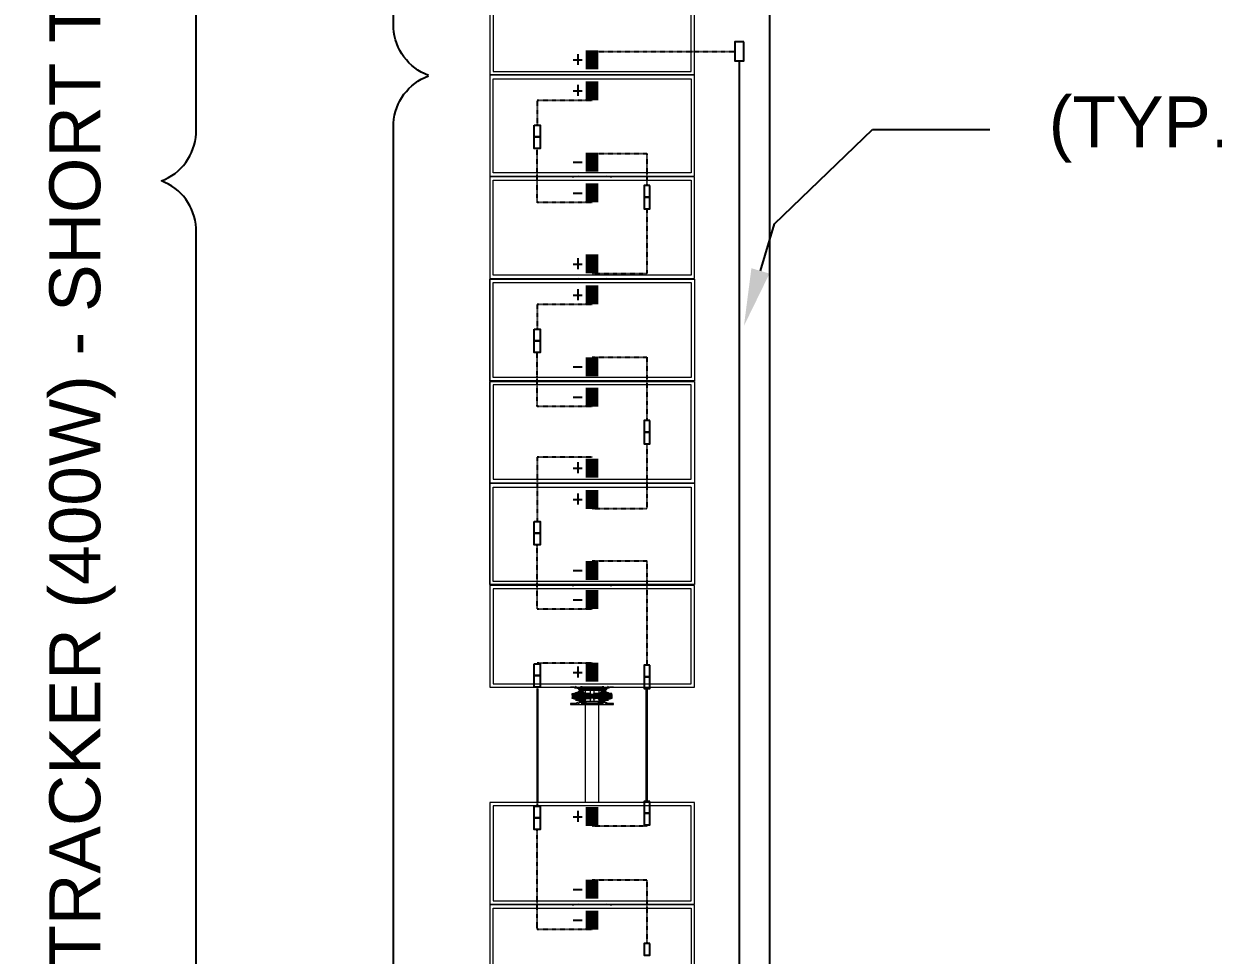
# Model space of a CAD drawing. Header units: feet. Extents: x -13743 to 68376, y -48 to 67763.
# Drawn here: x 8045.1 to 8511.8, y 64828.8 to 65194.3 of the extents above; entities that cross this region are included whole.
import ezdxf
from ezdxf import colors
from ezdxf.entities.mleader import LeaderData, LeaderLine
from ezdxf.lldxf.tags import DXFTag
from ezdxf.math import Vec2, Vec3

# ---------------------------------------------------------------- set-up
doc = ezdxf.new("R2010")
doc.units = ezdxf.units.FT
doc.header["$MEASUREMENT"] = 0
doc.linetypes.add('HIDDEN', pattern=[0.375, 0.25, -0.125])
for name, color, linetype in [('E-DC HARNESS-NEG', 170, 'DC HARNESS CABLE'), ('E-DC HARNESS-POS', 10, 'DC HARNESS CABLE'), ('E-HARN-COMP', 8, 'Continuous'), ('E-TRNK-CABL-NEG', 6, 'HIDDEN'), ('E-TRUNK-CABLE-POS', 6, 'HIDDEN'), ('G-ANNO-TEXT', 1, 'Continuous'), ('Polarity-Text', 7, 'Continuous')]:
    doc.layers.add(name, color=color, linetype=linetype)
doc.styles.add('NEI-A', font='arial.ttf')
doc.styles.get("Standard").update_dxf_attribs({"font": 'arial.ttf'})
tags = doc.linetypes.add('DC HARNESS CABLE', pattern='A,0.5,-0.2,["DH",Standard,S=0.1,R=0,X=-0.1,Y=-0.05],-0.2', length=0.9).pattern_tags.tags
tags[6] = DXFTag(74, 10)

# ---------------------------------------------------------------- blocks, each defined once
blk = doc.blocks.new('A$Ccdbb2b2c')
at = {"lineweight": 5}
for points in [[(6.0398, 0.4133), (7.8947, 0.4133)], [(8.128, 0.4133), (9.5696, 0.4133)], [(6.6581, 0.2517), (6.6597, 0.2517)], [(6.6581, 0.25), (6.6597, 0.25)], [(6.6581, 0.235), (6.6581, 0.2467), (6.6581, 0.2433)], [(6.8631, 0.2517), (6.8647, 0.2517)], [(6.8631, 0.25), (6.8647, 0.25)], [(6.8631, 0.235), (6.8647, 0.2467), (6.8647, 0.2433)], [(7.0697, 0.2517), (7.0714, 0.2517)], [(7.0697, 0.25), (7.0714, 0.25)], [(7.0697, 0.235), (7.0714, 0.2467), (7.0714, 0.2433)], [(7.2764, 0.2517), (7.278, 0.2517)], [(7.2764, 0.25), (7.278, 0.25)], [(7.2764, 0.2467), (7.2764, 0.2433)], [(7.278, 0.2467), (7.2764, 0.235)], [(7.483, 0.2517), (7.4847, 0.2517)], [(7.483, 0.25), (7.4847, 0.25)], [(7.483, 0.235), (7.483, 0.2467), (7.483, 0.2433)], [(7.688, 0.2517), (7.6897, 0.2517)], [(7.688, 0.25), (7.6897, 0.25)], [(7.688, 0.235), (7.6897, 0.2467), (7.6897, 0.2433)], [(7.8947, 0.24), (7.8963, 0.24), (7.8947, 0.24), (7.8947, 0.2417), (7.8963, 0.2417), (7.8947, 0.2433), (7.8947, 0.25)], [(7.8947, 0.2433), (7.8947, 0.2433)], [(7.9063, 0.2417), (7.908, 0.2417), (7.908, 0.2333), (7.9063, 0.2333), (7.9063, 0.24), (7.9047, 0.235), (7.9047, 0.225), (7.9063, 0.2233), (7.9047, 0.225), (7.9063, 0.225), (7.908, 0.2233), (7.908, 0.225)], [(7.9113, 0.2417), (7.9113, 0.245), (7.9097, 0.245), (7.9097, 0.2467), (7.908, 0.2467), (7.908, 0.245), (7.908, 0.2433), (7.9097, 0.2433), (7.9113, 0.2433), (7.913, 0.2433), (7.9147, 0.2433), (7.9163, 0.2433), (7.918, 0.245), (7.918, 0.2467), (7.9163, 0.2467)], [(7.908, 0.2417), (7.9097, 0.2417), (7.9097, 0.2433), (7.908, 0.245), (7.908, 0.2433), (7.908, 0.235), (7.908, 0.2433)], [(7.913, 0.24), (7.913, 0.2433), (7.9113, 0.2433), (7.913, 0.2433), (7.9113, 0.245), (7.913, 0.245), (7.9113, 0.245), (7.9097, 0.2467), (7.9113, 0.2467), (7.9097, 0.2467), (7.9113, 0.2467), (7.9163, 0.2467), (7.9163, 0.245), (7.9147, 0.245), (7.9163, 0.245), (7.9147, 0.245), (7.9147, 0.2433), (7.9163, 0.2433), (7.9163, 0.2417)], [(7.9097, 0.2467), (7.9097, 0.2467)], [(7.9097, 0.2467), (7.9097, 0.245)], [(7.9097, 0.2433), (7.9113, 0.2433)], [(7.9113, 0.24), (7.913, 0.24), (7.913, 0.2217), (7.9113, 0.2217), (7.9113, 0.2417), (7.9097, 0.2417), (7.9097, 0.2217)], [(7.9163, 0.2217), (7.9163, 0.2417), (7.9147, 0.2417), (7.9147, 0.2217), (7.913, 0.2217), (7.913, 0.1917), (7.9113, 0.1917), (7.9113, 0.1717), (7.9097, 0.1717), (7.9097, 0.1917)], [(7.913, 0.2417), (7.9147, 0.2417), (7.9147, 0.245), (7.9163, 0.245), (7.918, 0.2467), (7.9163, 0.2467), (7.9163, 0.245)], [(7.918, 0.2433), (7.9163, 0.2433), (7.918, 0.2433), (7.918, 0.235), (7.918, 0.2433), (7.9163, 0.2433), (7.9147, 0.2433)], [(7.9163, 0.2467), (7.9163, 0.2467)], [(7.9213, 0.235), (7.9213, 0.225), (7.9213, 0.235), (7.9213, 0.24), (7.9213, 0.2333), (7.918, 0.2333), (7.918, 0.2417), (7.9197, 0.2417), (7.918, 0.2417)], [(7.928, 0.2383), (7.9297, 0.24), (7.928, 0.24), (7.928, 0.2433), (7.928, 0.25), (7.9297, 0.25), (7.9297, 0.1633), (7.928, 0.1633), (7.928, 0.17), (7.928, 0.1733), (7.9297, 0.1733), (7.928, 0.175)], [(8.333, 0.2517), (8.3347, 0.2517)], [(8.333, 0.25), (8.3347, 0.25)], [(8.333, 0.235), (8.3347, 0.2467), (8.3347, 0.2433)], [(6.6581, 0.2283), (6.6597, 0.2283)], [(6.6581, 0.2217), (6.6597, 0.2217)], [(6.6581, 0.22), (6.6597, 0.22)], [(6.6581, 0.2183), (6.6597, 0.2183)], [(6.6581, 0.2167), (6.6597, 0.2167)], [(6.8631, 0.2283), (6.8647, 0.2283)], [(6.8647, 0.2217), (6.8631, 0.2217)], [(6.8631, 0.22), (6.8647, 0.22)], [(6.8631, 0.2183), (6.8647, 0.2183)], [(6.8647, 0.2167), (6.8631, 0.2167)], [(7.0697, 0.2283), (7.0714, 0.2283)], [(7.0714, 0.2217), (7.0697, 0.2217)], [(7.0697, 0.22), (7.0714, 0.22)], [(7.0697, 0.2183), (7.0714, 0.2183)], [(7.0714, 0.2167), (7.0697, 0.2167)], [(7.2764, 0.2283), (7.278, 0.2283)], [(7.278, 0.2217), (7.2764, 0.2217)], [(7.2764, 0.22), (7.278, 0.22)], [(7.2764, 0.2183), (7.278, 0.2183)], [(7.278, 0.2167), (7.2764, 0.2167)], [(7.483, 0.2283), (7.4847, 0.2283)], [(7.483, 0.2217), (7.4847, 0.2217)], [(7.483, 0.22), (7.4847, 0.22)], [(7.483, 0.2183), (7.4847, 0.2183)], [(7.483, 0.2167), (7.4847, 0.2167)], [(7.688, 0.2283), (7.6897, 0.2283)], [(7.6897, 0.2217), (7.688, 0.2217)], [(7.688, 0.22), (7.6897, 0.22)], [(7.688, 0.2183), (7.6897, 0.2183)], [(7.6897, 0.2167), (7.688, 0.2167)], [(7.9013, 0.1917), (7.8997, 0.1917), (7.898, 0.1917), (7.8963, 0.1917), (7.8963, 0.1933), (7.898, 0.1933), (7.898, 0.195), (7.8997, 0.1933), (7.8997, 0.22), (7.898, 0.22), (7.8963, 0.22), (7.8963, 0.2217), (7.898, 0.2217), (7.8997, 0.2217), (7.8997, 0.225), (7.9013, 0.225), (7.9013, 0.2283), (7.8997, 0.2283), (7.8997, 0.225), (7.8947, 0.225), (7.8947, 0.2283), (7.8963, 0.225), (7.8963, 0.2233), (7.8947, 0.2233), (7.8947, 0.19), (7.8963, 0.19), (7.8947, 0.19), (7.8947, 0.2233), (7.8963, 0.2233), (7.8963, 0.225), (7.8997, 0.225), (7.8997, 0.2283), (7.898, 0.2283), (7.8997, 0.2283), (7.8997, 0.23), (7.8963, 0.24), (7.8947, 0.2383), (7.898, 0.2283), (7.8997, 0.2283), (7.8997, 0.23), (7.8963, 0.24), (7.8947, 0.2383), (7.893, 0.24)], [(7.893, 0.23), (7.893, 0.23)], [(7.893, 0.2283), (7.893, 0.2283)], [(7.8947, 0.24), (7.8947, 0.24)], [(7.8947, 0.24), (7.8947, 0.24)], [(7.8947, 0.24), (7.8947, 0.24)], [(7.8947, 0.2383), (7.898, 0.2283), (7.8947, 0.2283)], [(7.8947, 0.2317), (7.8947, 0.23)], [(7.8947, 0.2283), (7.8947, 0.23)], [(7.8947, 0.225), (7.8947, 0.2233), (7.8947, 0.19), (7.8963, 0.19), (7.8963, 0.1917), (7.8963, 0.19), (7.898, 0.19), (7.8997, 0.19), (7.8997, 0.1917), (7.898, 0.1917), (7.898, 0.19), (7.8997, 0.1917), (7.8997, 0.1933)], [(7.8947, 0.2233), (7.8947, 0.225), (7.8947, 0.2233), (7.8963, 0.2233), (7.8963, 0.2217), (7.8963, 0.2233), (7.898, 0.2233), (7.8997, 0.2233), (7.8997, 0.2217), (7.8997, 0.225)], [(7.8997, 0.22), (7.8997, 0.2217), (7.9013, 0.2217), (7.8997, 0.2217), (7.898, 0.2217), (7.898, 0.2233), (7.8997, 0.2217), (7.8997, 0.22), (7.8997, 0.1933), (7.8997, 0.1917), (7.898, 0.19), (7.898, 0.1917), (7.8963, 0.1917), (7.8963, 0.1933), (7.898, 0.1933), (7.898, 0.195), (7.8997, 0.1933), (7.8997, 0.22), (7.898, 0.22), (7.8963, 0.22), (7.8947, 0.22), (7.8963, 0.22), (7.898, 0.22), (7.898, 0.2183), (7.8997, 0.22), (7.8997, 0.2217), (7.898, 0.2217), (7.8997, 0.2217), (7.898, 0.2217), (7.8997, 0.2217), (7.898, 0.2217), (7.8997, 0.2217), (7.898, 0.2217), (7.8997, 0.2217), (7.898, 0.2233), (7.898, 0.2217), (7.8963, 0.2217), (7.8963, 0.22), (7.8963, 0.1933), (7.8947, 0.1933), (7.8963, 0.1933), (7.8963, 0.1917), (7.8963, 0.19), (7.8963, 0.1883), (7.8947, 0.1883), (7.8947, 0.185), (7.8963, 0.1883), (7.8997, 0.1883), (7.8997, 0.185), (7.898, 0.185), (7.8997, 0.185), (7.8997, 0.1883), (7.8963, 0.1883), (7.8963, 0.19), (7.8963, 0.1917)], [(7.8963, 0.2367), (7.8963, 0.24), (7.898, 0.24)], [(7.8963, 0.2383), (7.8963, 0.2367), (7.8963, 0.2383), (7.898, 0.2383)], [(7.9047, 0.225), (7.9047, 0.2267), (7.8997, 0.2283), (7.898, 0.2283), (7.8997, 0.2283), (7.9013, 0.2283), (7.9013, 0.225), (7.8997, 0.225), (7.9013, 0.225), (7.8997, 0.225), (7.9013, 0.225), (7.9013, 0.1883), (7.8997, 0.1883), (7.8997, 0.1917), (7.8997, 0.1933), (7.898, 0.1933), (7.8963, 0.1933), (7.8963, 0.22), (7.898, 0.22), (7.898, 0.2183), (7.8997, 0.22), (7.8997, 0.2217), (7.8997, 0.2233), (7.898, 0.2233), (7.8963, 0.2233), (7.8963, 0.2217), (7.8963, 0.22), (7.8963, 0.2217), (7.8963, 0.2233)], [(7.8963, 0.2233), (7.8963, 0.2233)], [(7.8963, 0.2233), (7.8963, 0.2233)], [(7.8963, 0.2233), (7.8963, 0.2233)], [(7.8963, 0.2217), (7.8963, 0.2217)], [(7.8963, 0.2217), (7.8963, 0.2217)], [(7.8963, 0.2217), (7.8963, 0.2217)], [(7.8963, 0.22), (7.8963, 0.22)], [(7.8963, 0.22), (7.8963, 0.22)], [(7.8963, 0.22), (7.8963, 0.22)], [(7.8963, 0.22), (7.8963, 0.1933)], [(7.8997, 0.2317), (7.9047, 0.2283), (7.898, 0.235), (7.9047, 0.2317), (7.9047, 0.2333)], [(7.898, 0.2233), (7.898, 0.2233)], [(7.898, 0.2233), (7.898, 0.2233)], [(7.898, 0.2233), (7.898, 0.2233)], [(7.898, 0.22), (7.898, 0.22)], [(7.898, 0.22), (7.898, 0.22)], [(7.898, 0.22), (7.898, 0.22)], [(7.8997, 0.23), (7.9013, 0.2283), (7.9013, 0.2267), (7.9047, 0.225), (7.9047, 0.235)], [(7.8997, 0.225), (7.8997, 0.225)], [(7.8997, 0.2233), (7.8997, 0.2233)], [(7.8997, 0.2233), (7.8997, 0.2233)], [(7.8997, 0.2233), (7.8997, 0.2233)], [(7.8997, 0.2217), (7.8997, 0.2217)], [(7.8997, 0.2217), (7.8997, 0.2217)], [(7.8997, 0.2217), (7.8997, 0.2217)], [(7.8997, 0.22), (7.8997, 0.22)], [(7.8997, 0.22), (7.8997, 0.22)], [(7.8997, 0.22), (7.8997, 0.22)], [(7.9113, 0.2367), (7.9097, 0.2367), (7.9097, 0.2117), (7.9097, 0.21), (7.9113, 0.21), (7.9097, 0.21), (7.9113, 0.21), (7.9097, 0.21), (7.9013, 0.21)], [(7.908, 0.22), (7.9013, 0.22)], [(7.9063, 0.235), (7.9063, 0.235)], [(7.9097, 0.2117), (7.908, 0.2117), (7.908, 0.2133), (7.908, 0.235)], [(7.908, 0.23), (7.908, 0.2333), (7.9097, 0.2333)], [(7.908, 0.2283), (7.9097, 0.2283)], [(7.908, 0.2233), (7.9097, 0.2233)], [(7.9097, 0.235), (7.9113, 0.235)], [(7.9147, 0.24), (7.9163, 0.24)], [(7.9163, 0.235), (7.918, 0.235), (7.918, 0.2133), (7.918, 0.2117), (7.9163, 0.2117), (7.9163, 0.2367), (7.918, 0.2367)], [(7.9197, 0.2333), (7.918, 0.2333), (7.918, 0.23)], [(7.918, 0.2283), (7.9197, 0.2283)], [(7.9197, 0.225), (7.9197, 0.2233), (7.9213, 0.225), (7.9197, 0.2233), (7.918, 0.2233)], [(7.923, 0.22), (7.918, 0.22)], [(7.9197, 0.22), (7.918, 0.2183)], [(7.9197, 0.24), (7.9197, 0.24)], [(7.9197, 0.2233), (7.9213, 0.225), (7.923, 0.225)], [(7.9197, 0.2217), (7.9213, 0.2217)], [(7.9213, 0.235), (7.9213, 0.235)], [(7.9213, 0.2333), (7.9213, 0.2317)], [(7.9213, 0.2267), (7.9213, 0.225)], [(7.923, 0.23), (7.923, 0.2283), (7.9247, 0.2283)], [(7.923, 0.2283), (7.923, 0.225), (7.9247, 0.225), (7.923, 0.225), (7.923, 0.1883)], [(7.923, 0.225), (7.923, 0.225)], [(7.9247, 0.1933), (7.9247, 0.22), (7.9247, 0.2217), (7.9263, 0.2217), (7.9263, 0.2233), (7.9247, 0.2217), (7.9247, 0.22), (7.9263, 0.22), (7.928, 0.22), (7.928, 0.2217), (7.928, 0.2233), (7.9263, 0.2233), (7.9247, 0.2233), (7.9247, 0.2217), (7.9247, 0.225)], [(7.9247, 0.225), (7.9247, 0.225)], [(7.9247, 0.22), (7.9263, 0.2183), (7.9263, 0.22), (7.928, 0.22), (7.928, 0.2217), (7.9263, 0.2217), (7.928, 0.2217), (7.928, 0.2233), (7.9297, 0.2233), (7.9297, 0.19), (7.928, 0.19)], [(7.9247, 0.2233), (7.9247, 0.2233)], [(7.9247, 0.2217), (7.9247, 0.2217)], [(7.9247, 0.22), (7.9247, 0.22)], [(7.9263, 0.2233), (7.9263, 0.2233)], [(7.9263, 0.2217), (7.928, 0.2217)], [(7.9263, 0.2217), (7.928, 0.2217)], [(7.9263, 0.2217), (7.928, 0.2217)], [(7.9263, 0.2217), (7.928, 0.2217)], [(7.9263, 0.2217), (7.928, 0.2217)], [(7.9263, 0.2217), (7.928, 0.2217)], [(7.9263, 0.22), (7.9263, 0.22)], [(7.928, 0.24), (7.928, 0.24)], [(7.928, 0.2283), (7.9297, 0.2283), (7.9297, 0.225), (7.928, 0.225), (7.928, 0.2233)], [(7.928, 0.2233), (7.928, 0.2233)], [(7.928, 0.2217), (7.928, 0.2217)], [(7.928, 0.22), (7.928, 0.22)], [(7.928, 0.1933), (7.928, 0.22)], [(7.9297, 0.24), (7.9313, 0.24)], [(7.9297, 0.2317), (7.9297, 0.23), (7.9297, 0.2283)], [(7.9297, 0.23), (7.9297, 0.23)], [(7.9297, 0.225), (7.9297, 0.2233)], [(8.128, 0.22), (7.9297, 0.22)], [(7.9313, 0.2283), (7.9313, 0.2283)], [(8.333, 0.2283), (8.3347, 0.2283)], [(8.3347, 0.2217), (8.333, 0.2217)], [(8.333, 0.22), (8.3347, 0.22)], [(8.333, 0.2183), (8.3347, 0.2183)], [(8.3347, 0.2167), (8.333, 0.2167)], [(6.6581, 0.2083), (6.6597, 0.2083)], [(6.6581, 0.205), (6.6597, 0.205)], [(6.6581, 0.195), (6.6597, 0.195)], [(6.6581, 0.1933), (6.6597, 0.1933)], [(6.8631, 0.2083), (6.8647, 0.2083)], [(6.8647, 0.205), (6.8631, 0.205)], [(6.8631, 0.195), (6.8647, 0.195)], [(6.8647, 0.1933), (6.8631, 0.1933)], [(7.0697, 0.2083), (7.0714, 0.2083)], [(7.0714, 0.205), (7.0697, 0.205)], [(7.0697, 0.195), (7.0714, 0.195)], [(7.0714, 0.1933), (7.0697, 0.1933)], [(7.2764, 0.2083), (7.278, 0.2083)], [(7.278, 0.205), (7.2764, 0.205)], [(7.2764, 0.195), (7.278, 0.195)], [(7.278, 0.1933), (7.2764, 0.1933)], [(7.483, 0.2083), (7.4847, 0.2083)], [(7.483, 0.205), (7.4847, 0.205)], [(7.483, 0.195), (7.4847, 0.195)], [(7.483, 0.1933), (7.4847, 0.1933)], [(7.688, 0.2083), (7.6897, 0.2083)], [(7.6897, 0.205), (7.688, 0.205)], [(7.688, 0.195), (7.6897, 0.195)], [(7.6897, 0.1933), (7.688, 0.1933)], [(7.8947, 0.21), (7.8963, 0.21)], [(7.8947, 0.2083), (7.8963, 0.2083)], [(7.8947, 0.205), (7.8963, 0.205)], [(7.8947, 0.2033), (7.8963, 0.2033)], [(7.8963, 0.1933), (7.8963, 0.1933)], [(7.8963, 0.1933), (7.8963, 0.1933)], [(7.8963, 0.1933), (7.8963, 0.1933)], [(7.898, 0.1933), (7.898, 0.1933)], [(7.898, 0.1933), (7.898, 0.1933)], [(7.898, 0.1933), (7.898, 0.1933)], [(7.8997, 0.1933), (7.8997, 0.1933)], [(7.8997, 0.1933), (7.8997, 0.1933)], [(7.8997, 0.1933), (7.8997, 0.1933)], [(7.9013, 0.205), (7.9013, 0.2083)], [(7.9013, 0.2033), (7.9097, 0.2033), (7.9113, 0.2033), (7.9097, 0.2033), (7.908, 0.2033), (7.9097, 0.2033), (7.9113, 0.2033), (7.9097, 0.2033), (7.908, 0.2033), (7.908, 0.2), (7.908, 0.2033)], [(7.9013, 0.1933), (7.908, 0.1933)], [(7.908, 0.21), (7.9097, 0.21), (7.908, 0.21), (7.9097, 0.21), (7.9113, 0.21)], [(7.908, 0.1783), (7.908, 0.17), (7.908, 0.1783), (7.908, 0.2), (7.908, 0.2017), (7.9097, 0.2017)], [(7.9113, 0.2033), (7.9097, 0.2033), (7.9097, 0.2017), (7.9097, 0.1767), (7.9113, 0.1767)], [(7.923, 0.21), (7.9163, 0.21), (7.918, 0.21), (7.918, 0.2133), (7.918, 0.21), (7.9197, 0.21), (7.918, 0.21), (7.9197, 0.21), (7.918, 0.21), (7.9163, 0.21), (7.9163, 0.2117)], [(7.9163, 0.2017), (7.918, 0.2017), (7.918, 0.2), (7.918, 0.2033), (7.9163, 0.2033), (7.923, 0.2033)], [(7.9163, 0.1783), (7.918, 0.1783), (7.918, 0.2), (7.918, 0.2033), (7.9163, 0.2033), (7.9163, 0.1767), (7.918, 0.1767)], [(7.918, 0.2033), (7.9197, 0.2033)], [(7.918, 0.195), (7.9197, 0.1933)], [(7.918, 0.1933), (7.923, 0.1933)], [(7.9247, 0.2083), (7.923, 0.2083), (7.923, 0.205)], [(7.9247, 0.1883), (7.9247, 0.1917), (7.9247, 0.1933), (7.9263, 0.195), (7.9263, 0.1933), (7.928, 0.1933), (7.928, 0.1917), (7.928, 0.1933), (7.9263, 0.1933), (7.9247, 0.1933), (7.9247, 0.1917), (7.9247, 0.19), (7.9263, 0.19), (7.928, 0.19), (7.928, 0.1917), (7.9263, 0.1917), (7.9263, 0.19), (7.9247, 0.1917), (7.9263, 0.1917), (7.928, 0.1917), (7.9263, 0.1917), (7.928, 0.1917), (7.9263, 0.1917), (7.928, 0.1917), (7.9263, 0.1917), (7.928, 0.1917), (7.9263, 0.1917), (7.928, 0.1917), (7.928, 0.19), (7.928, 0.1883), (7.9247, 0.1883), (7.9247, 0.185), (7.923, 0.1833), (7.928, 0.1733), (7.928, 0.175), (7.9297, 0.175), (7.9247, 0.185), (7.928, 0.185), (7.9297, 0.185)], [(7.9247, 0.1933), (7.9247, 0.1933)], [(7.9263, 0.1933), (7.9263, 0.1933)], [(7.928, 0.1933), (7.928, 0.1933)], [(7.9297, 0.21), (7.9313, 0.21)], [(7.9297, 0.2083), (7.9313, 0.2083)], [(7.9297, 0.205), (7.9313, 0.205)], [(7.9297, 0.2033), (7.9313, 0.2033)], [(8.128, 0.1933), (7.9297, 0.1933)], [(8.333, 0.2083), (8.3347, 0.2083)], [(8.3347, 0.205), (8.333, 0.205)], [(8.333, 0.195), (8.3347, 0.195)], [(8.3347, 0.1933), (8.333, 0.1933)], [(6.6581, 0.1917), (6.6597, 0.1917)], [(6.6581, 0.185), (6.6597, 0.185)], [(6.6581, 0.17), (6.6581, 0.1667), (6.6581, 0.1783)], [(6.8631, 0.1917), (6.8647, 0.1917)], [(6.8647, 0.185), (6.8631, 0.185)], [(6.8647, 0.17), (6.8647, 0.1667), (6.8631, 0.1783)], [(7.0697, 0.1917), (7.0714, 0.1917)], [(7.0714, 0.185), (7.0697, 0.185)], [(7.0714, 0.17), (7.0714, 0.1667), (7.0697, 0.1783)], [(7.2764, 0.1917), (7.278, 0.1917)], [(7.278, 0.185), (7.2764, 0.185)], [(7.2764, 0.1783), (7.278, 0.1667)], [(7.2764, 0.17), (7.2764, 0.1667)], [(7.483, 0.1917), (7.4847, 0.1917)], [(7.483, 0.185), (7.4847, 0.185)], [(7.483, 0.17), (7.483, 0.1667), (7.483, 0.1783)], [(7.688, 0.1917), (7.6897, 0.1917)], [(7.6897, 0.185), (7.688, 0.185)], [(7.6897, 0.17), (7.6897, 0.1667), (7.688, 0.1783)], [(7.893, 0.185), (7.893, 0.185)], [(7.893, 0.1833), (7.893, 0.1833)], [(7.8963, 0.1733), (7.8947, 0.175), (7.893, 0.1733)], [(7.8947, 0.19), (7.8947, 0.1883), (7.8947, 0.1867), (7.8947, 0.1883), (7.8963, 0.1883), (7.8963, 0.19), (7.8963, 0.1917)], [(7.8947, 0.1883), (7.8947, 0.19), (7.8947, 0.1883), (7.8963, 0.1883), (7.8947, 0.185), (7.898, 0.185), (7.8947, 0.175), (7.8963, 0.1733), (7.8997, 0.1833), (7.8997, 0.185), (7.898, 0.185), (7.8947, 0.175), (7.8963, 0.1733), (7.8997, 0.1833), (7.8997, 0.185), (7.898, 0.185), (7.8947, 0.185), (7.8963, 0.1883), (7.8997, 0.1883), (7.8997, 0.185), (7.898, 0.185), (7.8997, 0.185), (7.8997, 0.1833), (7.8963, 0.1733), (7.8947, 0.1733), (7.8947, 0.1717), (7.8963, 0.1717), (7.8947, 0.17), (7.8947, 0.1633), (7.8947, 0.17), (7.8963, 0.1717), (7.8947, 0.17), (7.8963, 0.17)], [(7.8947, 0.175), (7.898, 0.185), (7.8947, 0.185), (7.8947, 0.1833), (7.8947, 0.1817), (7.8947, 0.1683)], [(7.8947, 0.1733), (7.8947, 0.1733)], [(7.8947, 0.1733), (7.8947, 0.1733)], [(7.8947, 0.1733), (7.8947, 0.1733)], [(7.8947, 0.1633), (7.8947, 0.17), (7.8963, 0.17), (7.8947, 0.17), (7.8947, 0.1683), (7.8947, 0.1667)], [(7.8947, 0.17), (7.8947, 0.17)], [(7.898, 0.1917), (7.8963, 0.1917)], [(7.8963, 0.1917), (7.8963, 0.1917)], [(7.8963, 0.1917), (7.8963, 0.1917)], [(7.8963, 0.1917), (7.8963, 0.1917)], [(7.8963, 0.19), (7.8963, 0.19)], [(7.8963, 0.19), (7.898, 0.19)], [(7.8963, 0.19), (7.8963, 0.19)], [(7.8963, 0.19), (7.8963, 0.19)], [(7.898, 0.175), (7.8963, 0.175), (7.8963, 0.1767), (7.8963, 0.175)], [(7.8963, 0.1767), (7.8963, 0.1733), (7.898, 0.1733)], [(7.898, 0.1917), (7.8997, 0.1917)], [(7.898, 0.1917), (7.8997, 0.1917)], [(7.898, 0.1917), (7.8997, 0.1917)], [(7.898, 0.1917), (7.8997, 0.1917)], [(7.898, 0.1917), (7.8997, 0.1917)], [(7.898, 0.1917), (7.8997, 0.1917)], [(7.898, 0.1917), (7.8997, 0.1917)], [(7.898, 0.1917), (7.8997, 0.1917)], [(7.898, 0.1917), (7.8997, 0.1917)], [(7.898, 0.1917), (7.8997, 0.1917)], [(7.898, 0.1917), (7.8997, 0.1917)], [(7.898, 0.1917), (7.8997, 0.1917)], [(7.898, 0.1917), (7.8997, 0.1917)], [(7.898, 0.1917), (7.8997, 0.1917)], [(7.898, 0.19), (7.898, 0.19)], [(7.898, 0.19), (7.8997, 0.19)], [(7.898, 0.19), (7.898, 0.19)], [(7.898, 0.19), (7.898, 0.19)], [(7.8997, 0.1817), (7.9047, 0.185), (7.898, 0.1783)], [(7.898, 0.1767), (7.9047, 0.1817), (7.9047, 0.18)], [(7.8997, 0.1917), (7.8997, 0.1917)], [(7.8997, 0.1917), (7.8997, 0.1917)], [(7.8997, 0.19), (7.8997, 0.1917)], [(7.8997, 0.1917), (7.8997, 0.1917)], [(7.8997, 0.19), (7.8997, 0.19)], [(7.8997, 0.19), (7.8997, 0.19)], [(7.9047, 0.1783), (7.9047, 0.1883), (7.9063, 0.19), (7.9047, 0.1883), (7.9047, 0.1867), (7.8997, 0.1833), (7.9013, 0.185), (7.9013, 0.1883), (7.8997, 0.1883)], [(7.8997, 0.19), (7.8997, 0.19)], [(7.9013, 0.185), (7.8997, 0.185), (7.9013, 0.185), (7.9013, 0.1883), (7.8997, 0.1883), (7.9013, 0.1883), (7.8997, 0.1883), (7.9013, 0.1883), (7.9013, 0.185), (7.9013, 0.1867), (7.9047, 0.1883), (7.9063, 0.1833), (7.9063, 0.185), (7.908, 0.185), (7.908, 0.19), (7.9063, 0.19), (7.9063, 0.1883), (7.9047, 0.1883), (7.9047, 0.1783), (7.9063, 0.1733), (7.9063, 0.18), (7.908, 0.18), (7.908, 0.1833)], [(7.8997, 0.1883), (7.8997, 0.1883)], [(7.8997, 0.1883), (7.8997, 0.1883)], [(7.8997, 0.1883), (7.8997, 0.1883)], [(7.9013, 0.1883), (7.9013, 0.1883)], [(7.908, 0.1883), (7.908, 0.19), (7.9063, 0.1883)], [(7.9097, 0.18), (7.908, 0.18), (7.908, 0.1717), (7.9063, 0.1717)], [(7.9063, 0.1783), (7.9063, 0.1783)], [(7.9097, 0.1683), (7.9097, 0.1667), (7.9147, 0.1667), (7.918, 0.1667), (7.918, 0.1683), (7.9163, 0.17), (7.9163, 0.1717), (7.9147, 0.1717), (7.9147, 0.1917), (7.913, 0.1917), (7.913, 0.1717), (7.9113, 0.1717), (7.9113, 0.1683), (7.9097, 0.1683), (7.9097, 0.1667), (7.908, 0.1667), (7.908, 0.1683), (7.9097, 0.17), (7.9097, 0.1717), (7.908, 0.1717)], [(7.908, 0.19), (7.9097, 0.19)], [(7.908, 0.185), (7.9097, 0.185)], [(7.908, 0.17), (7.908, 0.1683), (7.908, 0.17), (7.9097, 0.17), (7.9113, 0.17), (7.913, 0.17)], [(7.9097, 0.1783), (7.9113, 0.1783)], [(7.9097, 0.17), (7.9113, 0.17)], [(7.9113, 0.1667), (7.9097, 0.1667), (7.9113, 0.1667), (7.9097, 0.1667), (7.9113, 0.1683), (7.913, 0.1683), (7.9113, 0.1683)], [(7.913, 0.1717), (7.913, 0.17), (7.9147, 0.17), (7.9163, 0.17), (7.9147, 0.17), (7.9163, 0.17), (7.918, 0.17), (7.9163, 0.17), (7.918, 0.17), (7.918, 0.1783), (7.918, 0.17), (7.9163, 0.17), (7.918, 0.17), (7.918, 0.1683), (7.918, 0.17)], [(7.9163, 0.1917), (7.9163, 0.1717), (7.9147, 0.1717), (7.9147, 0.1683), (7.9163, 0.1683), (7.9147, 0.1683), (7.9163, 0.1683), (7.9163, 0.1667), (7.918, 0.1667), (7.9163, 0.1683), (7.9147, 0.1683)], [(7.9163, 0.1667), (7.9163, 0.1683)], [(7.9197, 0.19), (7.918, 0.19)], [(7.918, 0.185), (7.9197, 0.185)], [(7.918, 0.1833), (7.918, 0.18), (7.9213, 0.18), (7.9213, 0.1817)], [(7.918, 0.1717), (7.9197, 0.1717), (7.918, 0.1717), (7.918, 0.18), (7.9197, 0.18)], [(7.9197, 0.1917), (7.9213, 0.1917)], [(7.9213, 0.1883), (7.9197, 0.19), (7.9213, 0.1883), (7.9197, 0.19), (7.9197, 0.1883)], [(7.9197, 0.1733), (7.9197, 0.1733)], [(7.9247, 0.185), (7.923, 0.185), (7.923, 0.1883), (7.9247, 0.1883), (7.923, 0.1883), (7.9213, 0.1883), (7.9213, 0.1783)], [(7.9213, 0.18), (7.9213, 0.1733), (7.9213, 0.1883), (7.9213, 0.1867)], [(7.9213, 0.1783), (7.9213, 0.1783)], [(7.923, 0.1883), (7.923, 0.1883)], [(7.923, 0.1833), (7.923, 0.185)], [(7.9247, 0.1917), (7.9247, 0.1917)], [(7.9247, 0.19), (7.9247, 0.19)], [(7.9247, 0.1883), (7.9247, 0.1883)], [(7.9263, 0.19), (7.9263, 0.19)], [(7.928, 0.1917), (7.928, 0.1917)], [(7.928, 0.19), (7.928, 0.19)], [(7.928, 0.185), (7.928, 0.1883), (7.9297, 0.1883), (7.9297, 0.185), (7.9297, 0.1833), (7.9297, 0.1817)], [(7.928, 0.17), (7.9297, 0.17), (7.928, 0.17)], [(7.9297, 0.19), (7.9297, 0.1883)], [(7.9297, 0.1833), (7.9297, 0.1833)], [(7.9313, 0.185), (7.9313, 0.185)], [(8.333, 0.1917), (8.3347, 0.1917)], [(8.3347, 0.185), (8.333, 0.185)], [(8.3347, 0.17), (8.3347, 0.1667), (8.333, 0.1783)], [(6.6581, 0.1667), (6.6581, 0.1667)], [(6.6581, 0.1633), (6.6597, 0.1633)], [(6.6581, 0.1617), (6.6597, 0.1617)], [(6.8631, 0.1633), (6.8647, 0.1633)], [(6.8631, 0.1617), (6.8647, 0.1617)], [(6.8647, 0.1667), (6.8647, 0.1667)], [(7.0697, 0.1633), (7.0714, 0.1633)], [(7.0697, 0.1617), (7.0714, 0.1617)], [(7.0714, 0.1667), (7.0714, 0.1667)], [(7.2764, 0.1667), (7.2764, 0.1667)], [(7.2764, 0.1633), (7.278, 0.1633)], [(7.2764, 0.1617), (7.278, 0.1617)], [(7.483, 0.1667), (7.483, 0.1667)], [(7.483, 0.1633), (7.4847, 0.1633)], [(7.483, 0.1617), (7.4847, 0.1617)], [(7.688, 0.1633), (7.6897, 0.1633)], [(7.688, 0.1617), (7.6897, 0.1617)], [(7.6897, 0.1667), (7.6897, 0.1667)], [(7.8947, 0.1667), (7.8947, 0.1667)], [(7.9097, 0.1667), (7.9097, 0.1667)], [(7.9163, 0.1667), (7.9163, 0.1667)], [(8.333, 0.1633), (8.3347, 0.1633)], [(8.333, 0.1617), (8.3347, 0.1617)], [(8.3347, 0.1667), (8.3347, 0.1667)]]:
    blk.add_lwpolyline(points, dxfattribs=at)
for points in [[(6.6581, 0.4133), (6.6581, 0), (6.4531, 0), (6.4531, 0.4133), (6.6581, 0.4133), (6.8631, 0.4133), (6.8631, 0), (6.6581, 0)], [(6.8647, 0.4133), (7.0697, 0.4133), (7.0697, 0), (6.8647, 0)], [(7.0714, 0), (7.2764, 0), (7.2764, 0.4133), (7.0714, 0.4133)], [(7.278, 0.4133), (7.278, 0), (7.483, 0), (7.483, 0.4133)], [(7.688, 0.4133), (7.483, 0.4133), (7.483, 0), (7.688, 0)], [(7.6897, 0), (7.6897, 0.4133), (7.8947, 0.4133), (7.8947, 0)], [(8.333, 0.4133), (8.333, 0), (8.128, 0), (8.128, 0.4133)], [(8.3347, 0.4133), (8.5397, 0.4133), (8.5397, 0), (8.3347, 0)], [(6.4597, 0.4067), (6.6514, 0.4067), (6.6514, 0.0067), (6.4597, 0.0067)], [(6.6664, 0.4067), (6.6664, 0.0067), (6.8564, 0.0067), (6.8564, 0.4067)], [(6.8714, 0.4067), (6.8714, 0.0067), (7.063, 0.0067), (7.063, 0.4067)], [(7.078, 0.0067), (7.2697, 0.0067), (7.2697, 0.4067), (7.078, 0.4067)], [(7.4747, 0.4067), (7.4747, 0.0067), (7.2847, 0.0067), (7.2847, 0.4067)], [(7.4914, 0.0067), (7.6814, 0.0067), (7.6814, 0.4067), (7.4914, 0.4067)], [(7.6964, 0.0067), (7.6964, 0.4067), (7.888, 0.4067), (7.888, 0.0067)], [(8.1347, 0.4067), (8.3263, 0.4067), (8.3263, 0.0067), (8.1347, 0.0067)], [(8.3413, 0.4067), (8.3413, 0.0067), (8.5313, 0.0067), (8.5313, 0.4067)], [(7.8963, 0.2433), (7.8947, 0.2433), (7.8963, 0.2417), (7.8947, 0.2417), (7.8947, 0.24), (7.8947, 0.2417), (7.8963, 0.2417), (7.8947, 0.2433), (7.8947, 0.25), (7.8947, 0.2433), (7.8963, 0.2433), (7.8947, 0.2433)], [(7.9113, 0.2433), (7.9097, 0.2433)], [(7.913, 0.245), (7.9113, 0.245)], [(7.918, 0.245), (7.918, 0.2433), (7.9163, 0.2433), (7.918, 0.2433)], [(7.9297, 0.2433), (7.928, 0.2433)], [(7.8947, 0.2283), (7.893, 0.2283), (7.8947, 0.2283), (7.8947, 0.23)], [(7.8947, 0.2267), (7.8947, 0.225), (7.8963, 0.225), (7.8947, 0.2283), (7.898, 0.2283), (7.8997, 0.2283), (7.8997, 0.23), (7.8963, 0.24), (7.8947, 0.2383), (7.898, 0.2283), (7.8947, 0.2283), (7.8963, 0.225), (7.8947, 0.225)], [(7.8963, 0.22), (7.8947, 0.22)], [(7.8963, 0.2217), (7.898, 0.2217), (7.898, 0.2233), (7.8997, 0.2217), (7.898, 0.2217), (7.8997, 0.2217), (7.898, 0.2217), (7.8997, 0.2217), (7.898, 0.2217), (7.8997, 0.2217), (7.898, 0.2217), (7.8997, 0.2217), (7.8997, 0.225), (7.9013, 0.225), (7.9013, 0.2283), (7.8997, 0.23), (7.9013, 0.2283), (7.8997, 0.2283), (7.8997, 0.225), (7.8963, 0.225), (7.8963, 0.2233), (7.8963, 0.2217), (7.8963, 0.22), (7.898, 0.22), (7.898, 0.2183), (7.8997, 0.22), (7.898, 0.22), (7.8963, 0.22), (7.8963, 0.2217), (7.898, 0.2217), (7.8997, 0.2217), (7.898, 0.2217), (7.8997, 0.2217), (7.898, 0.2217), (7.8997, 0.2217), (7.898, 0.2217), (7.8997, 0.2217), (7.8997, 0.2233), (7.898, 0.2233), (7.8963, 0.2233)], [(7.898, 0.2233), (7.8963, 0.2217), (7.898, 0.22), (7.8997, 0.2217)], [(7.898, 0.2233), (7.8963, 0.2217), (7.898, 0.22), (7.8997, 0.2217)], [(7.898, 0.2233), (7.8963, 0.2217), (7.898, 0.22), (7.8997, 0.2217)], [(7.8997, 0.2217), (7.898, 0.2217), (7.8997, 0.2217), (7.8997, 0.22)], [(7.9063, 0.23), (7.9047, 0.225), (7.9063, 0.225), (7.9063, 0.2233), (7.908, 0.2233), (7.908, 0.2283), (7.9063, 0.2283)], [(7.908, 0.2217), (7.9063, 0.2217)], [(7.9097, 0.2217), (7.908, 0.2217)], [(7.9097, 0.2217), (7.908, 0.2217)], [(7.9113, 0.2217), (7.9113, 0.1917), (7.9097, 0.1917), (7.9097, 0.2217)], [(7.9147, 0.1917), (7.9147, 0.2217), (7.9163, 0.2217), (7.9163, 0.1917)], [(7.9213, 0.225), (7.9197, 0.225), (7.9197, 0.2233), (7.918, 0.2283), (7.9197, 0.2283), (7.9197, 0.23), (7.9213, 0.23)], [(7.9213, 0.2217), (7.9197, 0.2217), (7.918, 0.2217), (7.923, 0.2217), (7.9197, 0.2217)], [(7.9247, 0.2283), (7.923, 0.23), (7.928, 0.24), (7.928, 0.2383), (7.9297, 0.2383), (7.9247, 0.2283), (7.928, 0.2283), (7.928, 0.225), (7.9247, 0.225)], [(7.9263, 0.2233), (7.9247, 0.2217), (7.9263, 0.22), (7.928, 0.2217)], [(7.928, 0.2217), (7.9263, 0.2217)], [(7.8963, 0.21), (7.8947, 0.21)], [(7.8963, 0.2083), (7.8947, 0.2083)], [(7.8963, 0.205), (7.8947, 0.205)], [(7.8963, 0.2033), (7.8947, 0.2033)], [(7.8997, 0.1933), (7.8997, 0.1917), (7.8997, 0.19), (7.898, 0.19), (7.8963, 0.19), (7.8963, 0.1917), (7.8963, 0.1933), (7.8947, 0.1933), (7.8963, 0.1933), (7.8963, 0.1917), (7.8963, 0.1933), (7.898, 0.1933), (7.898, 0.195), (7.8997, 0.1933), (7.8997, 0.1917), (7.898, 0.19), (7.898, 0.1917), (7.8997, 0.1917), (7.8997, 0.1883), (7.8997, 0.1917), (7.898, 0.1917), (7.8997, 0.1917), (7.898, 0.1917), (7.8997, 0.1917), (7.898, 0.1917), (7.8997, 0.1917), (7.898, 0.1917), (7.8997, 0.1917), (7.8997, 0.1933), (7.898, 0.1933), (7.8963, 0.1933), (7.898, 0.1933)], [(7.898, 0.1933), (7.8963, 0.1917), (7.898, 0.19), (7.8997, 0.1917)], [(7.898, 0.1933), (7.8963, 0.1917), (7.898, 0.19), (7.8997, 0.1917)], [(7.898, 0.1933), (7.8963, 0.1917), (7.898, 0.19), (7.8997, 0.1917)], [(7.908, 0.2133), (7.908, 0.21)], [(7.9197, 0.2033), (7.918, 0.2033)], [(7.9197, 0.2033), (7.918, 0.2033)], [(7.9263, 0.1933), (7.9247, 0.1917), (7.9263, 0.19), (7.928, 0.1917)], [(7.893, 0.185), (7.8947, 0.185), (7.8947, 0.1833), (7.8947, 0.185)], [(7.8947, 0.1733), (7.8947, 0.1717), (7.8963, 0.1717), (7.8947, 0.1717)], [(7.8997, 0.1917), (7.898, 0.1917)], [(7.8997, 0.1833), (7.9013, 0.185), (7.8997, 0.185), (7.9013, 0.185)], [(7.908, 0.1917), (7.9063, 0.1917)], [(7.9097, 0.1917), (7.908, 0.1917)], [(7.9097, 0.1917), (7.908, 0.1917)], [(7.9113, 0.17), (7.9097, 0.17)], [(7.913, 0.17), (7.9113, 0.17)], [(7.913, 0.1683), (7.9113, 0.1683)], [(7.9163, 0.1683), (7.9147, 0.1683)], [(7.9213, 0.1917), (7.9197, 0.1917), (7.918, 0.1917), (7.923, 0.1917), (7.9197, 0.1917)], [(7.9213, 0.1833), (7.9213, 0.1883), (7.9197, 0.1883), (7.9197, 0.19), (7.918, 0.185), (7.9197, 0.185), (7.9197, 0.1833)], [(7.9313, 0.1733), (7.9297, 0.1733)]]:
    blk.add_lwpolyline(points, close=True, dxfattribs=at)

msp = doc.modelspace()

# ---------------------------------------------------------------- linework, layer by layer
at = {"layer": 'E-DC HARNESS-NEG', "ltscale": 0.5}
msp.add_lwpolyline([(8337.88, 64579.03), (8337.88, 65218.7)], dxfattribs=at)
at = {"layer": 'E-DC HARNESS-POS', "ltscale": 0.5}
msp.add_lwpolyline([(8325.88, 64578.15), (8325.88, 65179.69)], dxfattribs=at)
at = {"layer": 'E-HARN-COMP', "const_width": 5}
for points in [[(8268.11, 65183.92), (8268.11, 65176.47)], [(8268.11, 65164.32), (8268.11, 65171.78)], [(8268.11, 65143.77), (8268.11, 65136.32)], [(8268.11, 65124.18), (8268.11, 65131.64)], [(8268.11, 65103.78), (8268.11, 65096.32)], [(8268.11, 65084.18), (8268.11, 65091.63)], [(8268.11, 65063.45), (8268.11, 65056)], [(8268.11, 65044.12), (8268.11, 65051.57)], [(8268.11, 65023.71), (8268.11, 65016.26)], [(8268.11, 65003.96), (8268.11, 65011.42)], [(8268.11, 64983.56), (8268.11, 64976.1)], [(8268.11, 64964.64), (8268.11, 64972.09)], [(8268.11, 64943.56), (8268.11, 64936.11)], [(8268.11, 64879.46), (8268.11, 64886.91)], [(8268.11, 64858.43), (8268.11, 64850.98)], [(8268.11, 64838.84), (8268.11, 64846.3)]]:
    msp.add_lwpolyline(points, dxfattribs=at)
at = {"layer": 'E-HARN-COMP'}
for points in [[(8327.68, 65187.19), (8324.07, 65187.19), (8324.07, 65179.73), (8327.68, 65179.73)], [(8245.41, 65154.55), (8247.74, 65154.55), (8247.74, 65149.99), (8245.41, 65149.99)], [(8245.41, 65149.99), (8247.74, 65149.99), (8247.74, 65145.43), (8245.41, 65145.43)], [(8290.81, 65130.88), (8288.48, 65130.88), (8288.48, 65126.31), (8290.81, 65126.31)], [(8290.81, 65126.31), (8288.48, 65126.31), (8288.48, 65121.75), (8290.81, 65121.75)], [(8245.41, 65074.49), (8247.74, 65074.49), (8247.74, 65069.93), (8245.41, 65069.93)], [(8245.41, 65069.93), (8247.74, 65069.93), (8247.74, 65065.36), (8245.41, 65065.36)], [(8290.81, 65038.64), (8288.48, 65038.64), (8288.48, 65034.07), (8290.81, 65034.07)], [(8290.81, 65034.07), (8288.48, 65034.07), (8288.48, 65029.51), (8290.81, 65029.51)], [(8245.41, 64999.04), (8247.74, 64999.04), (8247.74, 64994.48), (8245.41, 64994.48)], [(8245.41, 64994.46), (8247.74, 64994.46), (8247.74, 64989.89), (8245.41, 64989.89)], [(8245.41, 64943.09), (8247.74, 64943.09), (8247.74, 64938.52), (8245.41, 64938.52)], [(8290.81, 64942.62), (8288.48, 64942.62), (8288.48, 64938.06), (8290.81, 64938.06)], [(8245.41, 64938.52), (8247.74, 64938.52), (8247.74, 64933.96), (8245.41, 64933.96)], [(8290.81, 64938.06), (8288.48, 64938.06), (8288.48, 64933.49), (8290.81, 64933.49)], [(8245.41, 64887.28), (8247.74, 64887.28), (8247.74, 64882.71), (8245.41, 64882.71)], [(8290.81, 64889.07), (8288.48, 64889.07), (8288.48, 64884.51), (8290.81, 64884.51)], [(8245.41, 64882.71), (8247.74, 64882.71), (8247.74, 64878.15), (8245.41, 64878.15)], [(8290.81, 64884.51), (8288.48, 64884.51), (8288.48, 64879.94), (8290.81, 64879.94)], [(8290.81, 64833.36), (8288.48, 64833.36), (8288.48, 64828.8), (8290.81, 64828.8)]]:
    msp.add_lwpolyline(points, close=True, dxfattribs=at)
at = {"layer": 'E-TRNK-CABL-NEG', "ltscale": 0.1}
for points in [[(8268.11, 65124.18), (8246.57, 65124.18), (8246.57, 65145.43)], [(8268.11, 65143.35), (8289.64, 65143.35), (8289.64, 65130.88)], [(8268.11, 65044.12), (8246.57, 65044.12), (8246.57, 65065.36)], [(8268.11, 65063.45), (8289.64, 65063.45), (8289.64, 65038.64)], [(8268.11, 64964.53), (8246.57, 64964.53), (8246.57, 64989.91)], [(8268.11, 64983.55), (8289.64, 64983.55), (8289.64, 64942.43)], [(8268.11, 64838.84), (8246.57, 64838.84), (8246.57, 64878.15)], [(8268.11, 64858.43), (8289.64, 64858.43), (8289.64, 64833.36)]]:
    msp.add_lwpolyline(points, dxfattribs=at)
at = {"layer": 'E-TRNK-CABL-NEG', "color": 7, "linetype": 'Continuous', "ltscale": 0.1, "const_width": 1}
for points in [[(8246.69, 64889.1), (8246.69, 64933.36)], [(8289.51, 64889.1), (8289.51, 64933.36)]]:
    msp.add_lwpolyline(points, dxfattribs=at)
at = {"layer": 'E-TRUNK-CABLE-POS', "ltscale": 0.1}
for points in [[(8268.11, 65183.46), (8324.07, 65183.46)], [(8268.11, 65164.24), (8246.57, 65164.24), (8246.57, 65154.57)], [(8289.64, 65121.59), (8289.64, 65096.2), (8268.11, 65096.2)], [(8268.11, 65084.18), (8246.57, 65084.18), (8246.57, 65074.51)], [(8289.64, 65029.35), (8289.64, 65003.96), (8268.11, 65003.96)], [(8268.11, 65024.27), (8246.57, 65024.27), (8246.57, 64999.04)], [(8268.11, 64943.39), (8246.57, 64943.39), (8246.57, 64943.09)], [(8246.57, 64938.52), (8246.57, 64938.52)], [(8246.57, 64934.04), (8246.57, 64887.28)], [(8289.64, 64933.49), (8289.64, 64889.07)], [(8289.64, 64884.51), (8289.64, 64884.51)], [(8289.64, 64879.94), (8289.64, 64879.46), (8268.11, 64879.46)]]:
    msp.add_lwpolyline(points, dxfattribs=at)
at = {"layer": 'G-ANNO-TEXT', "flags": 128}
for points in [[(8126.41, 63892.84, -0.463783), (8112.76, 63905.61), (8112.76, 65114.16, 0.298343), (8099.11, 65132.67, 0.298343), (8112.76, 65151.18), (8112.76, 66441.36, -0.4246), (8126.41, 66460.9)], [(8203.88, 65174.08, -0.298343), (8190.23, 65192.59), (8190.23, 65592.66, 0.298343), (8176.58, 65611.17, 0.298343), (8190.23, 65629.68), (8190.23, 66264.16, -0.298343), (8203.88, 66282.67)], [(8203.88, 63892.84, -0.298343), (8190.23, 63911.35), (8190.23, 64458.72, 0.298343), (8176.58, 64477.23, 0.298343), (8190.23, 64495.74), (8190.23, 65155.34, -0.298343), (8203.88, 65173.84)]]:
    msp.add_lwpolyline(points, format="xyb", dxfattribs=at)
at = {"layer": 'Polarity-Text'}
for p, q in [((8260.64, 65180.16), (8264.26, 65180.16)), ((8262.45, 65182.43), (8262.45, 65178.16)), ((8262.45, 65170.29), (8262.45, 65166.01)), ((8260.64, 65168.01), (8264.26, 65168.01)), ((8260.64, 65139.97), (8264.26, 65139.97)), ((8260.64, 65127.83), (8264.26, 65127.83)), ((8260.64, 65100.01), (8264.26, 65100.01)), ((8262.45, 65102.29), (8262.45, 65098.01)), ((8260.64, 65087.87), (8264.26, 65087.87)), ((8262.45, 65090.15), (8262.45, 65085.87)), ((8260.64, 65059.65), (8264.26, 65059.65)), ((8260.64, 65047.77), (8264.26, 65047.77)), ((8262.45, 65022.22), (8262.45, 65017.95)), ((8260.64, 65019.95), (8264.26, 65019.95)), ((8260.64, 65007.65), (8264.26, 65007.65)), ((8262.45, 65009.93), (8262.45, 65005.66)), ((8260.64, 64979.75), (8264.26, 64979.75)), ((8260.64, 64968.29), (8264.26, 64968.29)), ((8262.45, 64942.07), (8262.45, 64937.8)), ((8260.64, 64939.8), (8264.26, 64939.8)), ((8262.45, 64885.43), (8262.45, 64881.15)), ((8260.64, 64883.15), (8264.26, 64883.15)), ((8260.64, 64854.63), (8264.26, 64854.63)), ((8260.64, 64842.49), (8264.26, 64842.49))]:
    msp.add_line(p, q, dxfattribs=at)

# ---------------------------------------------------------------- block references
at = {"xscale": -194.318304, "yscale": 194.318304, "zscale": 194.318304, "rotation": 90}
msp.add_blockref('A$Ccdbb2b2c', (8308.27, 66468.13), dxfattribs=at)

# ---------------------------------------------------------------- texts
at = {"layer": 'G-ANNO-TEXT', "insert": (8055.15, 65531.39), "char_height": 20, "width": 845.316, "attachment_point": 3, "rotation": 90, "style": 'NEI-A', "bg_fill": 3, "box_fill_scale": 1.5, "bg_fill_color": 256, "bg_fill_transparency": 0}
msp.add_mtext('NEXTRACKER (400W) - SHORT TRACKER  (54 MODULES)', dxfattribs=at)

# ---------------------------------------------------------------- next in the draw order: leaders
at = {"layer": 'G-ANNO-TEXT'}
ml = msp.add_multileader_mtext('Standard', dxfattribs=at)
ml.set_content('(TYP.) BLA HARNESS CONNECTORS', color=256, style='NEI-A')
ml.set_leader_properties()
ml.build(insert=Vec2(0, 0))
ml.multileader.update_dxf_attribs({"dogleg_length": 0.36, "arrow_head_size": 22.51})
ctx = ml.context
ctx.base_point, ctx.char_height, ctx.arrow_head_size, ctx.landing_gap_size, ctx.plane_origin = Vec3(8424.19, 65152.84, -22.9), 20, 22.51, 23.05, Vec3(14802.69, 59156.24, -22.9)
notes = []
notes.append((ctx, [(0, (1, 1, 0), (8378.09, 65152.84, -22.9), (1, 0), 46.1, [(0, [(8327.68, 65075.77, -22.9), (8339.68, 65115.77, -22.9)], 0, [])])]))
ctx.mtext.insert, ctx.mtext.width, ctx.mtext.flow_direction = Vec3(8447.24, 65165.78, -22.9), 489.3132, 5
ctx.mtext.has_bg_fill, ctx.mtext.bg_color, ctx.mtext.bg_scale_factor, ctx.mtext.bg_transparency, ctx.mtext.use_window_bg_color = 1, -1073741824, 1.5, 0, 1
for ctx, leaders in notes:
    for number, flags, end, landing, length, lines in leaders:
        leader = LeaderData()
        leader.index, (leader.has_last_leader_line, leader.has_dogleg_vector, leader.attachment_direction) = number, flags
        leader.last_leader_point, leader.dogleg_vector, leader.dogleg_length = Vec3(end), Vec3(landing), length
        for number, points, colour, breaks in lines:
            line = LeaderLine()
            line.index, line.vertices, line.color, line.breaks = number, Vec3.list(points), colors.encode_raw_color(colour), breaks
            leader.lines.append(line)
        ctx.leaders.append(leader)

doc.saveas('drawing.dxf')
